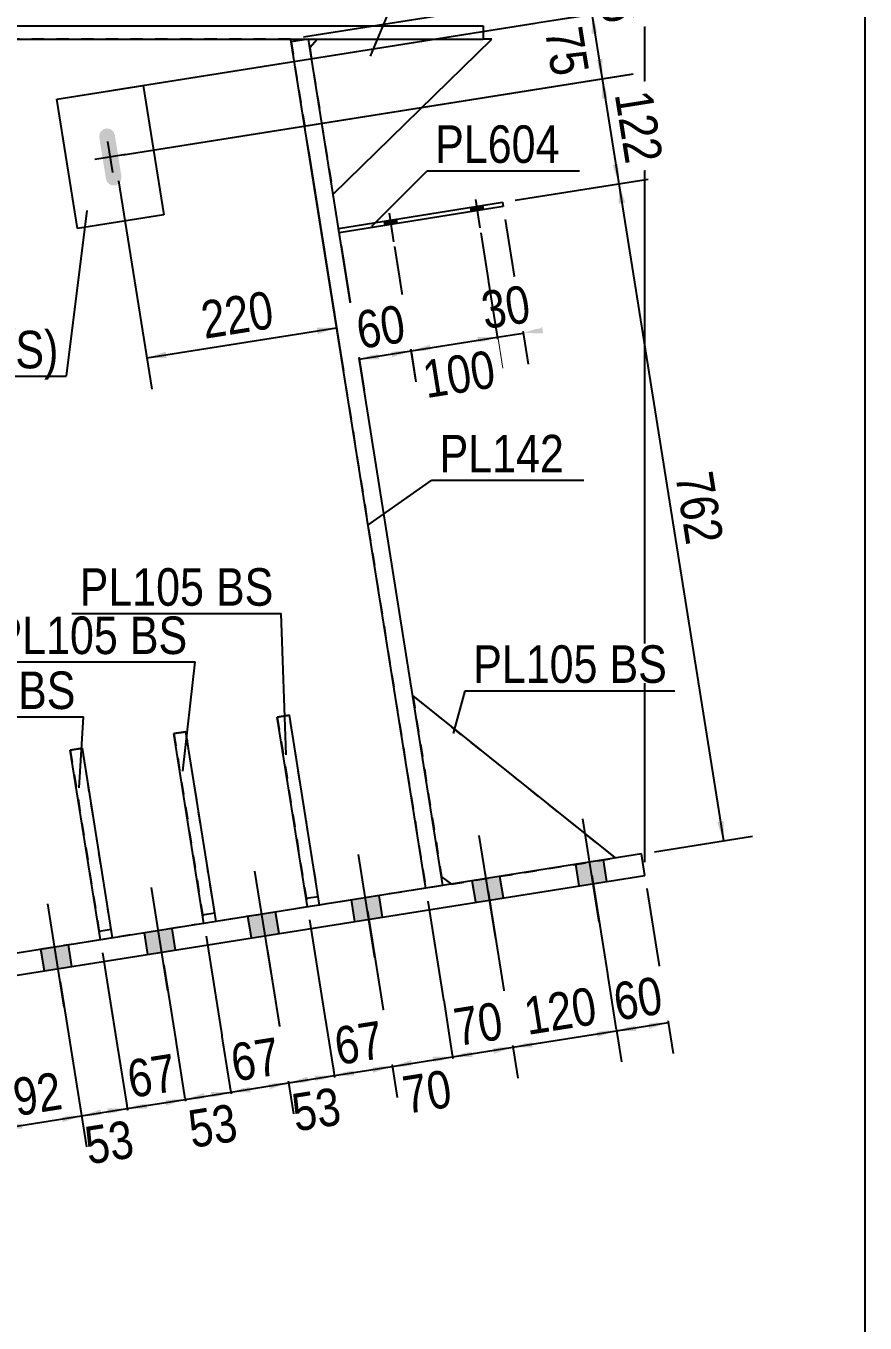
# Model space of a CAD drawing. Header units: millimetres. Extents: x -350 to 53, y -180 to 97.
# Drawn here: x -11.2 to 52.8, y -58 to 41 of the extents above; entities that cross this region are included whole.
import ezdxf

# ---------------------------------------------------------------- set-up
doc = ezdxf.new("R2010")
doc.units = ezdxf.units.MM
doc.linetypes.add('DXK_LINE_DOT1', pattern=[1.8814, 0.9407, -0.9407])
doc.styles.add('Arial Narrow', font='ARIALN.TTF', dxfattribs={"height": 0.2})

# ---------------------------------------------------------------- blocks, each defined once
blk = doc.blocks.new('Unknown-623466404-1210')
at = {"color": 5, "linetype": 'Continuous'}
blk.add_line((52.838, -180.453), (52.838, 96.547), dxfattribs=at)
blk = doc.blocks.new('Part-623466404-1869 - 1826')
at = {"color": 2, "linetype": 'Continuous'}
for p, q in [((-190.997, 41), (23.695, 41)), ((23.695, 41), (23.695, 40)), ((-190.997, 40), (23.695, 40))]:
    blk.add_line(p, q, dxfattribs=at)
blk = doc.blocks.new('Part-623466404-2410 - 1826')
at = {"color": 2, "linetype": 'Continuous'}
for p, q in [((33.795, -22.516), (18.324, -10.125)), ((20.522, -23.952), (21.285, -24.505))]:
    blk.add_line(p, q, dxfattribs=at)
blk = doc.blocks.new('Part-623466404-2025 - 1826')
at = {"color": 2, "linetype": 'Continuous'}
for p, q in [((10.458, 39.342), (11.02, 40)), ((12.238, 28.149), (24.353, 40)), ((24.353, 40), (23.695, 40))]:
    blk.add_line(p, q, dxfattribs=at)
at = {"color": 7, "linetype": 'DXK_LINE_DOT1'}
for p, q in [((11.02, 40), (23.695, 40)), ((10.458, 39.342), (12.238, 28.149))]:
    blk.add_line(p, q, dxfattribs=at)
blk = doc.blocks.new('Part-623466404-2464 - 1826')
at = {"color": 2, "linetype": 'Continuous'}
for p, q in [((-76.157, -40), (-76.157, 40)), ((9.039, 39.776), (9.003, 40))]:
    blk.add_line(p, q, dxfattribs=at)
at = {"color": 7, "linetype": 'DXK_LINE_DOT1'}
for p, q in [((9.003, 40), (-76.157, 40)), ((9.039, 39.776), (19.31, -24.82)), ((19.31, -24.82), (11.212, -26.107)), ((10.29, -26.254), (3.311, -27.364)), ((2.389, -27.51), (-4.59, -28.62)), ((-5.511, -28.766), (-14.136, -30.138)), ((-15.058, -30.284), (-25.329, -31.918)), ((-26.251, -32.064), (-34.876, -33.436)), ((-35.797, -33.582), (-42.776, -34.692)), ((-43.698, -34.839), (-50.677, -35.948)), ((-51.599, -36.095), (-59.697, -37.383)), ((-60.487, -37.508), (-76.157, -40))]:
    blk.add_line(p, q, dxfattribs=at)
blk = doc.blocks.new('Part-623466404-1972 - 1826')
at = {"color": 2, "linetype": 'Continuous'}
for p, q in [((10.355, 39.986), (9.039, 39.776)), ((19.31, -24.82), (9.039, 39.776)), ((20.627, -24.61), (10.355, 39.986))]:
    blk.add_line(p, q, dxfattribs=at)
at = {"color": 7, "linetype": 'DXK_LINE_DOT1'}
blk.add_line((20.627, -24.61), (19.31, -24.82), dxfattribs=at)
blk = doc.blocks.new('Part-623466404-2054 - 1826')
at = {"color": 2, "linetype": 'Continuous'}
for p, q in [((35.77, -22.202), (-76.157, -40)), ((36.032, -23.848), (35.77, -22.202)), ((-75.895, -41.646), (36.032, -23.848)), ((-76.157, -40), (-75.895, -41.646))]:
    blk.add_line(p, q, dxfattribs=at)
blk = doc.blocks.new('Part-623466404-2076 - 1826')
at = {"color": 7, "linetype": 'DXK_LINE_DOT1'}
for p, q in [((33.795, -22.516), (18.324, -10.125)), ((18.324, -10.125), (20.522, -23.952)), ((21.285, -24.505), (33.795, -22.516)), ((20.522, -23.952), (21.285, -24.505))]:
    blk.add_line(p, q, dxfattribs=at)
blk = doc.blocks.new('Part-623466404-2333 - 1826')
at = {"color": 2, "linetype": 'Continuous'}
for p, q in [((-7.815, -14.282), (-6.893, -14.135)), ((-5.511, -28.766), (-7.815, -14.282)), ((-4.59, -28.62), (-6.893, -14.135))]:
    blk.add_line(p, q, dxfattribs=at)
at = {"color": 7, "linetype": 'DXK_LINE_DOT1'}
for p, q in [((-5.616, -28.108), (-4.694, -27.961)), ((-4.59, -28.62), (-5.511, -28.766))]:
    blk.add_line(p, q, dxfattribs=at)
blk = doc.blocks.new('Part-623466404-2296 - 1826')
at = {"color": 2, "linetype": 'Continuous'}
for p, q in [((7.987, -11.769), (8.909, -11.623)), ((10.29, -26.254), (7.987, -11.769)), ((11.212, -26.107), (8.909, -11.623))]:
    blk.add_line(p, q, dxfattribs=at)
at = {"color": 7, "linetype": 'DXK_LINE_DOT1'}
for p, q in [((10.185, -25.595), (11.107, -25.449)), ((11.212, -26.107), (10.29, -26.254))]:
    blk.add_line(p, q, dxfattribs=at)
blk = doc.blocks.new('Part-623466404-2318 - 1826')
at = {"color": 7, "linetype": 'DXK_LINE_DOT1'}
for p, q in [((8.909, -11.623), (7.987, -11.769)), ((7.987, -11.769), (10.29, -26.254)), ((11.212, -26.107), (8.909, -11.623))]:
    blk.add_line(p, q, dxfattribs=at)
blk = doc.blocks.new('Part-623466404-2323 - 1826')
at = {"color": 2, "linetype": 'Continuous'}
for p, q in [((0.086, -13.025), (1.008, -12.879)), ((2.389, -27.51), (0.086, -13.025)), ((3.311, -27.364), (1.008, -12.879))]:
    blk.add_line(p, q, dxfattribs=at)
at = {"color": 7, "linetype": 'DXK_LINE_DOT1'}
for p, q in [((2.285, -26.852), (3.206, -26.705)), ((3.311, -27.364), (2.389, -27.51))]:
    blk.add_line(p, q, dxfattribs=at)
blk = doc.blocks.new('Part-623466404-2328 - 1826')
at = {"color": 7, "linetype": 'DXK_LINE_DOT1'}
for p, q in [((1.008, -12.879), (0.086, -13.025)), ((0.086, -13.025), (2.389, -27.51)), ((3.311, -27.364), (1.008, -12.879))]:
    blk.add_line(p, q, dxfattribs=at)
blk = doc.blocks.new('Part-623466404-2338 - 1826')
at = {"color": 7, "linetype": 'DXK_LINE_DOT1'}
for p, q in [((-6.893, -14.135), (-7.815, -14.282)), ((-7.815, -14.282), (-5.511, -28.766)), ((-4.59, -28.62), (-6.893, -14.135))]:
    blk.add_line(p, q, dxfattribs=at)
blk = doc.blocks.new('Bolt-623466404-11852 - 1826')
at = {"linetype": 'Continuous'}
for points in [[(22.777, 26.82), (23.699, 26.967), (23.646, 27.296), (22.725, 27.149)], [(22.777, 26.82), (23.699, 26.967), (23.646, 27.296), (22.725, 27.149)], [(16.193, 25.773), (17.115, 25.92), (17.063, 26.249), (16.141, 26.102)], [(16.193, 25.773), (17.115, 25.92), (17.063, 26.249), (16.141, 26.102)]]:
    blk.add_hatch(color=3, dxfattribs=at).paths.add_polyline_path(points)
at = {"color": 3, "linetype": 'Continuous'}
for p, q in [((23.102, 27.749), (23.447, 25.576)), ((23.102, 27.749), (23.447, 25.576)), ((22.725, 27.149), (22.777, 26.82)), ((22.725, 27.149), (22.777, 26.82)), ((23.646, 27.296), (23.699, 26.967)), ((23.646, 27.296), (23.699, 26.967)), ((16.141, 26.102), (16.193, 25.773)), ((16.141, 26.102), (16.193, 25.773)), ((16.518, 26.702), (16.863, 24.53)), ((16.518, 26.702), (16.863, 24.53)), ((17.063, 26.249), (17.115, 25.92)), ((17.063, 26.249), (17.115, 25.92))]:
    blk.add_line(p, q, dxfattribs=at)
blk = doc.blocks.new('Bolt-623466404-2466 - 1826')
at = {"linetype": 'Continuous'}
for points in [[(32.873, -22.663), (30.766, -22.998), (31.028, -24.644), (33.135, -24.309)], [(32.873, -22.663), (30.766, -22.998), (31.028, -24.644), (33.135, -24.309)], [(32.873, -22.663), (30.766, -22.998), (31.028, -24.644), (33.135, -24.309)], [(32.873, -22.663), (30.766, -22.998), (31.028, -24.644), (33.135, -24.309)], [(24.972, -23.919), (22.866, -24.254), (23.127, -25.9), (25.234, -25.565)], [(24.972, -23.919), (22.866, -24.254), (23.127, -25.9), (25.234, -25.565)], [(24.972, -23.919), (22.866, -24.254), (23.127, -25.9), (25.234, -25.565)], [(24.972, -23.919), (22.866, -24.254), (23.127, -25.9), (25.234, -25.565)], [(15.755, -25.385), (13.648, -25.72), (13.91, -27.366), (16.017, -27.031)], [(15.755, -25.385), (13.648, -25.72), (13.91, -27.366), (16.017, -27.031)], [(15.755, -25.385), (13.648, -25.72), (13.91, -27.366), (16.017, -27.031)], [(15.755, -25.385), (13.648, -25.72), (13.91, -27.366), (16.017, -27.031)], [(7.854, -26.641), (5.747, -26.976), (6.009, -28.622), (8.116, -28.287)], [(7.854, -26.641), (5.747, -26.976), (6.009, -28.622), (8.116, -28.287)], [(7.854, -26.641), (5.747, -26.976), (6.009, -28.622), (8.116, -28.287)], [(7.854, -26.641), (5.747, -26.976), (6.009, -28.622), (8.116, -28.287)], [(-0.047, -27.897), (-2.154, -28.233), (-1.892, -29.878), (0.215, -29.543)], [(-0.047, -27.897), (-2.154, -28.233), (-1.892, -29.878), (0.215, -29.543)], [(-0.047, -27.897), (-2.154, -28.233), (-1.892, -29.878), (0.215, -29.543)], [(-0.047, -27.897), (-2.154, -28.233), (-1.892, -29.878), (0.215, -29.543)], [(-7.947, -29.154), (-10.054, -29.489), (-9.793, -31.135), (-7.686, -30.8)], [(-7.947, -29.154), (-10.054, -29.489), (-9.793, -31.135), (-7.686, -30.8)], [(-7.947, -29.154), (-10.054, -29.489), (-9.793, -31.135), (-7.686, -30.8)], [(-7.947, -29.154), (-10.054, -29.489), (-9.793, -31.135), (-7.686, -30.8)], [(-19.14, -30.934), (-21.247, -31.269), (-20.985, -32.915), (-18.878, -32.58)], [(-19.14, -30.934), (-21.247, -31.269), (-20.985, -32.915), (-18.878, -32.58)], [(-19.14, -30.934), (-21.247, -31.269), (-20.985, -32.915), (-18.878, -32.58)], [(-19.14, -30.934), (-21.247, -31.269), (-20.985, -32.915), (-18.878, -32.58)], [(-30.333, -32.713), (-32.44, -33.048), (-32.178, -34.694), (-30.071, -34.359)], [(-30.333, -32.713), (-32.44, -33.048), (-32.178, -34.694), (-30.071, -34.359)], [(-30.333, -32.713), (-32.44, -33.048), (-32.178, -34.694), (-30.071, -34.359)], [(-30.333, -32.713), (-32.44, -33.048), (-32.178, -34.694), (-30.071, -34.359)], [(-38.234, -33.97), (-40.34, -34.305), (-40.079, -35.951), (-37.972, -35.616)], [(-38.234, -33.97), (-40.34, -34.305), (-40.079, -35.951), (-37.972, -35.616)], [(-38.234, -33.97), (-40.34, -34.305), (-40.079, -35.951), (-37.972, -35.616)], [(-38.234, -33.97), (-40.34, -34.305), (-40.079, -35.951), (-37.972, -35.616)], [(-46.134, -35.226), (-48.241, -35.561), (-47.979, -37.207), (-45.873, -36.872)], [(-46.134, -35.226), (-48.241, -35.561), (-47.979, -37.207), (-45.873, -36.872)], [(-46.134, -35.226), (-48.241, -35.561), (-47.979, -37.207), (-45.873, -36.872)], [(-46.134, -35.226), (-48.241, -35.561), (-47.979, -37.207), (-45.873, -36.872)], [(-54.035, -36.482), (-56.142, -36.817), (-55.88, -38.463), (-53.773, -38.128)], [(-54.035, -36.482), (-56.142, -36.817), (-55.88, -38.463), (-53.773, -38.128)], [(-54.035, -36.482), (-56.142, -36.817), (-55.88, -38.463), (-53.773, -38.128)], [(-54.035, -36.482), (-56.142, -36.817), (-55.88, -38.463), (-53.773, -38.128)], [(-63.253, -37.948), (-65.359, -38.283), (-65.098, -39.929), (-62.991, -39.594)], [(-63.253, -37.948), (-65.359, -38.283), (-65.098, -39.929), (-62.991, -39.594)], [(-63.253, -37.948), (-65.359, -38.283), (-65.098, -39.929), (-62.991, -39.594)], [(-63.253, -37.948), (-65.359, -38.283), (-65.098, -39.929), (-62.991, -39.594)], [(-71.153, -39.204), (-73.26, -39.539), (-72.998, -41.185), (-70.892, -40.85)], [(-71.153, -39.204), (-73.26, -39.539), (-72.998, -41.185), (-70.892, -40.85)], [(-71.153, -39.204), (-73.26, -39.539), (-72.998, -41.185), (-70.892, -40.85)], [(-71.153, -39.204), (-73.26, -39.539), (-72.998, -41.185), (-70.892, -40.85)]]:
    blk.add_hatch(color=3, dxfattribs=at).paths.add_polyline_path(points)
at = {"color": 3, "linetype": 'Continuous'}
for p, q in [((32.55, -27.423), (31.296, -19.538)), ((32.55, -27.423), (31.296, -19.538)), ((32.55, -27.423), (31.296, -19.538)), ((32.55, -27.423), (31.296, -19.538)), ((24.649, -28.679), (23.395, -20.795)), ((24.649, -28.679), (23.395, -20.795)), ((24.649, -28.679), (23.395, -20.795)), ((24.649, -28.679), (23.395, -20.795)), ((15.432, -30.145), (14.178, -22.26)), ((15.432, -30.145), (14.178, -22.26)), ((15.432, -30.145), (14.178, -22.26)), ((15.432, -30.145), (14.178, -22.26)), ((33.135, -24.309), (32.873, -22.663)), ((33.135, -24.309), (32.873, -22.663)), ((33.135, -24.309), (32.873, -22.663)), ((33.135, -24.309), (32.873, -22.663)), ((7.531, -31.401), (6.277, -23.517)), ((7.531, -31.401), (6.277, -23.517)), ((7.531, -31.401), (6.277, -23.517)), ((7.531, -31.401), (6.277, -23.517)), ((31.028, -24.644), (30.766, -22.998)), ((31.028, -24.644), (30.766, -22.998)), ((31.028, -24.644), (30.766, -22.998)), ((31.028, -24.644), (30.766, -22.998)), ((23.127, -25.9), (22.866, -24.254)), ((23.127, -25.9), (22.866, -24.254)), ((23.127, -25.9), (22.866, -24.254)), ((23.127, -25.9), (22.866, -24.254)), ((25.234, -25.565), (24.972, -23.919)), ((25.234, -25.565), (24.972, -23.919)), ((25.234, -25.565), (24.972, -23.919)), ((25.234, -25.565), (24.972, -23.919)), ((-0.37, -32.657), (-1.624, -24.773)), ((-0.37, -32.657), (-1.624, -24.773)), ((-0.37, -32.657), (-1.624, -24.773)), ((-0.37, -32.657), (-1.624, -24.773)), ((13.91, -27.366), (13.648, -25.72)), ((13.91, -27.366), (13.648, -25.72)), ((13.91, -27.366), (13.648, -25.72)), ((13.91, -27.366), (13.648, -25.72)), ((16.017, -27.031), (15.755, -25.385)), ((16.017, -27.031), (15.755, -25.385)), ((16.017, -27.031), (15.755, -25.385)), ((16.017, -27.031), (15.755, -25.385)), ((-8.271, -33.914), (-9.524, -26.029)), ((-8.271, -33.914), (-9.524, -26.029)), ((-8.271, -33.914), (-9.524, -26.029)), ((-8.271, -33.914), (-9.524, -26.029)), ((8.116, -28.287), (7.854, -26.641)), ((8.116, -28.287), (7.854, -26.641)), ((8.116, -28.287), (7.854, -26.641)), ((8.116, -28.287), (7.854, -26.641)), ((6.009, -28.622), (5.747, -26.976)), ((6.009, -28.622), (5.747, -26.976)), ((6.009, -28.622), (5.747, -26.976)), ((6.009, -28.622), (5.747, -26.976)), ((-19.463, -35.693), (-20.717, -27.809)), ((-19.463, -35.693), (-20.717, -27.809)), ((-19.463, -35.693), (-20.717, -27.809)), ((-19.463, -35.693), (-20.717, -27.809)), ((-1.892, -29.878), (-2.154, -28.233)), ((-1.892, -29.878), (-2.154, -28.233)), ((-1.892, -29.878), (-2.154, -28.233)), ((-1.892, -29.878), (-2.154, -28.233)), ((0.215, -29.543), (-0.047, -27.897)), ((0.215, -29.543), (-0.047, -27.897)), ((0.215, -29.543), (-0.047, -27.897)), ((0.215, -29.543), (-0.047, -27.897)), ((-30.656, -37.473), (-31.91, -29.589)), ((-30.656, -37.473), (-31.91, -29.589)), ((-30.656, -37.473), (-31.91, -29.589)), ((-30.656, -37.473), (-31.91, -29.589)), ((-9.793, -31.135), (-10.054, -29.489)), ((-9.793, -31.135), (-10.054, -29.489)), ((-9.793, -31.135), (-10.054, -29.489)), ((-9.793, -31.135), (-10.054, -29.489)), ((-7.686, -30.8), (-7.947, -29.154)), ((-7.686, -30.8), (-7.947, -29.154)), ((-7.686, -30.8), (-7.947, -29.154)), ((-7.686, -30.8), (-7.947, -29.154)), ((-38.557, -38.729), (-39.81, -30.845)), ((-38.557, -38.729), (-39.81, -30.845)), ((-38.557, -38.729), (-39.81, -30.845)), ((-38.557, -38.729), (-39.81, -30.845)), ((-20.985, -32.915), (-21.247, -31.269)), ((-20.985, -32.915), (-21.247, -31.269)), ((-20.985, -32.915), (-21.247, -31.269)), ((-20.985, -32.915), (-21.247, -31.269)), ((-18.878, -32.58), (-19.14, -30.934)), ((-18.878, -32.58), (-19.14, -30.934)), ((-18.878, -32.58), (-19.14, -30.934)), ((-18.878, -32.58), (-19.14, -30.934)), ((-46.457, -39.986), (-47.711, -32.102)), ((-46.457, -39.986), (-47.711, -32.102)), ((-46.457, -39.986), (-47.711, -32.102)), ((-46.457, -39.986), (-47.711, -32.102)), ((-54.358, -41.242), (-55.612, -33.358)), ((-54.358, -41.242), (-55.612, -33.358)), ((-54.358, -41.242), (-55.612, -33.358)), ((-54.358, -41.242), (-55.612, -33.358)), ((-32.178, -34.694), (-32.44, -33.048)), ((-32.178, -34.694), (-32.44, -33.048)), ((-32.178, -34.694), (-32.44, -33.048)), ((-32.178, -34.694), (-32.44, -33.048)), ((-30.071, -34.359), (-30.333, -32.713)), ((-30.071, -34.359), (-30.333, -32.713)), ((-30.071, -34.359), (-30.333, -32.713)), ((-30.071, -34.359), (-30.333, -32.713)), ((-40.079, -35.951), (-40.34, -34.305)), ((-40.079, -35.951), (-40.34, -34.305)), ((-40.079, -35.951), (-40.34, -34.305)), ((-40.079, -35.951), (-40.34, -34.305)), ((-37.972, -35.616), (-38.234, -33.97)), ((-37.972, -35.616), (-38.234, -33.97)), ((-37.972, -35.616), (-38.234, -33.97)), ((-37.972, -35.616), (-38.234, -33.97)), ((-63.576, -42.708), (-64.829, -34.824)), ((-63.576, -42.708), (-64.829, -34.824)), ((-63.576, -42.708), (-64.829, -34.824)), ((-63.576, -42.708), (-64.829, -34.824)), ((-47.979, -37.207), (-48.241, -35.561)), ((-47.979, -37.207), (-48.241, -35.561)), ((-47.979, -37.207), (-48.241, -35.561)), ((-47.979, -37.207), (-48.241, -35.561)), ((-45.873, -36.872), (-46.134, -35.226)), ((-45.873, -36.872), (-46.134, -35.226)), ((-45.873, -36.872), (-46.134, -35.226)), ((-45.873, -36.872), (-46.134, -35.226)), ((-71.476, -43.964), (-72.73, -36.08)), ((-71.476, -43.964), (-72.73, -36.08)), ((-71.476, -43.964), (-72.73, -36.08)), ((-71.476, -43.964), (-72.73, -36.08)), ((-53.773, -38.128), (-54.035, -36.482)), ((-53.773, -38.128), (-54.035, -36.482)), ((-53.773, -38.128), (-54.035, -36.482)), ((-53.773, -38.128), (-54.035, -36.482)), ((-55.88, -38.463), (-56.142, -36.817)), ((-55.88, -38.463), (-56.142, -36.817)), ((-55.88, -38.463), (-56.142, -36.817)), ((-55.88, -38.463), (-56.142, -36.817)), ((-65.098, -39.929), (-65.359, -38.283)), ((-65.098, -39.929), (-65.359, -38.283)), ((-65.098, -39.929), (-65.359, -38.283)), ((-65.098, -39.929), (-65.359, -38.283)), ((-62.991, -39.594), (-63.253, -37.948)), ((-62.991, -39.594), (-63.253, -37.948)), ((-62.991, -39.594), (-63.253, -37.948)), ((-62.991, -39.594), (-63.253, -37.948)), ((-72.998, -41.185), (-73.26, -39.539)), ((-72.998, -41.185), (-73.26, -39.539)), ((-72.998, -41.185), (-73.26, -39.539)), ((-72.998, -41.185), (-73.26, -39.539)), ((-70.892, -40.85), (-71.153, -39.204)), ((-70.892, -40.85), (-71.153, -39.204)), ((-70.892, -40.85), (-71.153, -39.204)), ((-70.892, -40.85), (-71.153, -39.204))]:
    blk.add_line(p, q, dxfattribs=at)
blk = doc.blocks.new('Bolt-623466404-2477 - 1826')
at = {"linetype": 'Continuous'}
blk.add_hatch(color=3, dxfattribs=at).paths.add_polyline_path([(-4.653, 33.065), (-4.866, 33.162), (-5.099, 33.172), (-5.319, 33.09), (-5.491, 32.931), (-5.589, 32.719), (-5.598, 32.485), (-5.095, 29.324), (-5.014, 29.105), (-4.855, 28.933), (-4.642, 28.835), (-4.409, 28.826), (-4.189, 28.907), (-4.017, 29.066), (-3.919, 29.279), (-3.91, 29.513), (-4.413, 32.673), (-4.494, 32.893)])
at = {"color": 3, "linetype": 'Continuous'}
for p, q in [((-4.566, 29.814), (-4.942, 32.184)), ((-3.569, 31.187), (-5.939, 30.81))]:
    blk.add_line(p, q, dxfattribs=at)
blk = doc.blocks.new('Part-623466404-2518 - 1826')
at = {"color": 2, "linetype": 'Continuous'}
for p, q in [((-8.831, 35.413), (-2.247, 36.46)), ((-2.247, 36.46), (-0.677, 26.584)), ((-7.261, 25.537), (-8.831, 35.413)), ((-0.677, 26.584), (-7.261, 25.537))]:
    blk.add_line(p, q, dxfattribs=at)
blk = doc.blocks.new('Part-623466404-11851 - 1826')
at = {"color": 2, "linetype": 'Continuous'}
for p, q in [((12.651, 25.547), (25.161, 27.537)), ((25.213, 27.207), (12.704, 25.218)), ((25.161, 27.537), (25.213, 27.207))]:
    blk.add_line(p, q, dxfattribs=at)
at = {"color": 7, "linetype": 'DXK_LINE_DOT1'}
blk.add_line((12.704, 25.218), (12.651, 25.547), dxfattribs=at)
blk = doc.blocks.new('StraightDimension-623466404-10580 - 1826')
at = {"linetype": 'Continuous'}
for points in [[(-1.942, -41.659), (-3.463, -41.647), (-2.021, -41.165)], [(-0.573, -40.934), (0.948, -40.946), (-0.494, -41.428)]]:
    blk.add_hatch(color=7, dxfattribs=at).paths.add_polyline_path(points)
at = {"color": 7, "linetype": 'Continuous'}
for p, q in [((-5.354, -29.754), (-3.086, -44.017)), ((-0.681, -30.699), (1.325, -43.316)), ((-3.463, -41.647), (0.948, -40.946))]:
    blk.add_line(p, q, dxfattribs=at)
at = {"color": 0}
blk.add_wipeout([(1.117, -40.767), (0.457, -36.619), (-4.339, -37.382), (-3.679, -41.53)], dxfattribs=at)
at = {"color": 3, "style": 'Arial Narrow'}
blk.add_text('67', height=2.8633, rotation=9.03554, dxfattribs=at).set_placement((-3.181, -40.843))
blk = doc.blocks.new('StraightDimension-623466404-13231 - 1826')
at = {"linetype": 'Continuous'}
for points in [[(31.985, 40.385), (31.996, 41.905), (32.479, 40.463)], [(32.793, 38.488), (32.781, 36.967), (32.299, 38.409)]]:
    blk.add_hatch(color=7, dxfattribs=at).paths.add_polyline_path(points)
at = {"color": 7, "linetype": 'Continuous'}
for p, q in [((-4.552, 36.094), (34.367, 42.282)), ((31.996, 41.905), (32.781, 36.967)), ((-3.766, 31.156), (35.152, 37.344))]:
    blk.add_line(p, q, dxfattribs=at)
at = {"color": 0}
blk.add_wipeout([(28.474, 36.355), (32.622, 37.015), (31.859, 41.811), (27.712, 41.151)], dxfattribs=at)
at = {"color": 3, "style": 'Arial Narrow'}
blk.add_text('75', height=2.8633, rotation=-80.96467, dxfattribs=at).set_placement((28.398, 40.653))
blk = doc.blocks.new('StraightDimension-623466404-3008 - 1826')
at = {"color": 7, "linetype": 'Continuous'}
blk.add_line((36.032, -22.848), (36.032, 90.79), dxfattribs=at)
blk = doc.blocks.new('StraightDimension-623466404-3027 - 1826')
at = {"linetype": 'Continuous'}
for points in [[(10.988, 17.965), (12.509, 17.954), (11.067, 17.471)], [(-0.455, 15.639), (-1.976, 15.651), (-0.534, 16.133)]]:
    blk.add_hatch(color=7, dxfattribs=at).paths.add_polyline_path(points)
at = {"color": 7, "linetype": 'Continuous'}
for p, q in [((10.36, 31.469), (12.886, 15.584)), ((-4.125, 29.166), (-1.599, 13.28)), ((-1.976, 15.651), (12.509, 17.954))]:
    blk.add_line(p, q, dxfattribs=at)
at = {"color": 0}
blk.add_wipeout([(8.544, 17.475), (7.884, 21.623), (1.283, 20.573), (1.942, 16.425)], dxfattribs=at)
at = {"color": 3, "style": 'Arial Narrow'}
blk.add_text('220', height=2.8633, rotation=9.03554, dxfattribs=at).set_placement((2.441, 17.112))
blk = doc.blocks.new('StraightDimension-623466404-10572 - 1826')
at = {"linetype": 'Continuous'}
for points in [[(35.389, -35.723), (33.868, -35.711), (35.31, -35.229)], [(36.298, -35.072), (37.818, -35.083), (36.376, -35.565)]]:
    blk.add_hatch(color=7, dxfattribs=at).paths.add_polyline_path(points)
at = {"color": 7, "linetype": 'Continuous'}
for p, q in [((31.977, -23.818), (34.245, -38.081)), ((36.189, -24.836), (38.195, -37.453)), ((33.868, -35.711), (37.818, -35.083))]:
    blk.add_line(p, q, dxfattribs=at)
at = {"color": 0}
blk.add_wipeout([(38.218, -34.868), (37.558, -30.72), (32.762, -31.482), (33.422, -35.63)], dxfattribs=at)
at = {"color": 3, "style": 'Arial Narrow'}
blk.add_text('60', height=2.8633, rotation=9.03554, dxfattribs=at).set_placement((33.92, -34.943))
blk = doc.blocks.new('StraightDimension-623466404-10573 - 1826')
at = {"linetype": 'Continuous'}
for points in [[(27.488, -36.979), (25.967, -36.967), (27.409, -36.485)], [(32.347, -35.7), (33.868, -35.711), (32.426, -36.194)]]:
    blk.add_hatch(color=7, dxfattribs=at).paths.add_polyline_path(points)
at = {"color": 7, "linetype": 'Continuous'}
for p, q in [((31.977, -23.818), (34.245, -38.081)), ((24.076, -25.074), (26.344, -39.338)), ((25.967, -36.967), (33.868, -35.711))]:
    blk.add_line(p, q, dxfattribs=at)
at = {"color": 0}
blk.add_wipeout([(33.195, -35.666), (32.535, -31.518), (25.934, -32.568), (26.593, -36.716)], dxfattribs=at)
at = {"color": 3, "style": 'Arial Narrow'}
blk.add_text('120', height=2.8633, rotation=9.03554, dxfattribs=at).set_placement((27.092, -36.029))
blk = doc.blocks.new('StraightDimension-623466404-10574 - 1826')
at = {"linetype": 'Continuous'}
for points in [[(22.879, -37.712), (21.358, -37.7), (22.801, -37.218)], [(24.446, -36.956), (25.967, -36.967), (24.525, -37.45)]]:
    blk.add_hatch(color=7, dxfattribs=at).paths.add_polyline_path(points)
at = {"color": 7, "linetype": 'Continuous'}
for p, q in [((24.076, -25.074), (26.344, -39.338)), ((19.467, -25.807), (21.735, -40.071)), ((21.358, -37.7), (25.967, -36.967))]:
    blk.add_line(p, q, dxfattribs=at)
at = {"color": 0}
blk.add_wipeout([(26.037, -36.804), (25.378, -32.657), (20.582, -33.419), (21.241, -37.567)], dxfattribs=at)
at = {"color": 3, "style": 'Arial Narrow'}
blk.add_text('70', height=2.8633, rotation=9.03554, dxfattribs=at).set_placement((21.74, -36.88))
blk = doc.blocks.new('StraightDimension-623466404-10575 - 1826')
at = {"linetype": 'Continuous'}
for points in [[(18.27, -38.445), (16.75, -38.433), (18.192, -37.951)], [(19.838, -37.689), (21.358, -37.7), (19.916, -38.183)]]:
    blk.add_hatch(color=7, dxfattribs=at).paths.add_polyline_path(points)
at = {"color": 7, "linetype": 'Continuous'}
for p, q in [((14.858, -26.54), (17.103, -40.655)), ((19.467, -25.807), (21.712, -39.922)), ((16.75, -38.433), (21.358, -37.7))]:
    blk.add_line(p, q, dxfattribs=at)
at = {"color": 0}
blk.add_wipeout([(22.135, -41.981), (21.476, -37.834), (16.68, -38.596), (17.339, -42.744)], dxfattribs=at)
at = {"color": 3, "style": 'Arial Narrow'}
blk.add_text('70', height=2.8633, rotation=9.03554, dxfattribs=at).set_placement((17.837, -42.057))
blk = doc.blocks.new('StraightDimension-623466404-10576 - 1826')
at = {"linetype": 'Continuous'}
for points in [[(15.229, -38.422), (16.75, -38.433), (15.307, -38.916)], [(13.859, -39.146), (12.338, -39.135), (13.781, -38.652)]]:
    blk.add_hatch(color=7, dxfattribs=at).paths.add_polyline_path(points)
at = {"color": 7, "linetype": 'Continuous'}
for p, q in [((14.858, -26.54), (17.127, -40.803)), ((10.447, -27.241), (12.715, -41.505)), ((12.338, -39.135), (16.75, -38.433))]:
    blk.add_line(p, q, dxfattribs=at)
at = {"color": 0}
blk.add_wipeout([(16.918, -38.254), (16.259, -34.107), (11.463, -34.869), (12.122, -39.017)], dxfattribs=at)
at = {"color": 3, "style": 'Arial Narrow'}
blk.add_text('67', height=2.8633, rotation=9.03554, dxfattribs=at).set_placement((12.621, -38.33))
blk = doc.blocks.new('StraightDimension-623466404-10577 - 1826')
at = {"linetype": 'Continuous'}
for points in [[(10.37, -39.701), (8.849, -39.69), (10.291, -39.207)], [(10.818, -39.123), (12.338, -39.135), (10.896, -39.617)]]:
    blk.add_hatch(color=7, dxfattribs=at).paths.add_polyline_path(points)
at = {"color": 7, "linetype": 'Continuous'}
for p, q in [((10.447, -27.241), (12.692, -41.357)), ((7.219, -29.442), (9.202, -41.912)), ((8.849, -39.69), (12.338, -39.135))]:
    blk.add_line(p, q, dxfattribs=at)
at = {"color": 0}
blk.add_wipeout([(13.675, -43.327), (13.015, -39.179), (8.219, -39.942), (8.879, -44.089)], dxfattribs=at)
at = {"color": 3, "style": 'Arial Narrow'}
blk.add_text('53', height=2.8633, rotation=9.03554, dxfattribs=at).set_placement((9.377, -43.403))
blk = doc.blocks.new('StraightDimension-623466404-10578 - 1826')
at = {"linetype": 'Continuous'}
for points in [[(5.958, -40.402), (4.438, -40.391), (5.88, -39.908)], [(7.328, -39.678), (8.849, -39.69), (7.407, -40.172)]]:
    blk.add_hatch(color=7, dxfattribs=at).paths.add_polyline_path(points)
at = {"color": 7, "linetype": 'Continuous'}
for p, q in [((2.546, -28.498), (4.815, -42.761)), ((7.219, -29.442), (9.226, -42.06)), ((4.438, -40.391), (8.849, -39.69))]:
    blk.add_line(p, q, dxfattribs=at)
at = {"color": 0}
blk.add_wipeout([(9.018, -39.511), (8.358, -35.363), (3.562, -36.126), (4.222, -40.273)], dxfattribs=at)
at = {"color": 3, "style": 'Arial Narrow'}
blk.add_text('67', height=2.8633, rotation=9.03554, dxfattribs=at).set_placement((4.72, -39.587))
blk = doc.blocks.new('StraightDimension-623466404-10579 - 1826')
at = {"linetype": 'Continuous'}
for points in [[(2.469, -40.957), (0.948, -40.946), (2.39, -40.463)], [(2.917, -40.38), (4.438, -40.391), (2.996, -40.873)]]:
    blk.add_hatch(color=7, dxfattribs=at).paths.add_polyline_path(points)
at = {"color": 7, "linetype": 'Continuous'}
for p, q in [((2.546, -28.498), (4.791, -42.613)), ((-0.681, -30.699), (1.301, -43.168)), ((0.948, -40.946), (4.438, -40.391))]:
    blk.add_line(p, q, dxfattribs=at)
at = {"color": 0}
blk.add_wipeout([(5.774, -44.583), (5.114, -40.435), (0.318, -41.198), (0.978, -45.346)], dxfattribs=at)
at = {"color": 3, "style": 'Arial Narrow'}
blk.add_text('53', height=2.8633, rotation=9.03554, dxfattribs=at).set_placement((1.476, -44.659))
blk = doc.blocks.new('StraightDimension-623466404-10581 - 1826')
at = {"linetype": 'Continuous'}
for points in [[(-5.432, -42.213), (-6.953, -42.202), (-5.51, -41.72)], [(-4.984, -41.636), (-3.463, -41.647), (-4.905, -42.13)]]:
    blk.add_hatch(color=7, dxfattribs=at).paths.add_polyline_path(points)
at = {"color": 7, "linetype": 'Continuous'}
for p, q in [((-5.354, -29.754), (-3.11, -43.869)), ((-8.582, -31.955), (-6.599, -44.424)), ((-6.953, -42.202), (-3.463, -41.647))]:
    blk.add_line(p, q, dxfattribs=at)
at = {"color": 0}
blk.add_wipeout([(-2.127, -45.839), (-2.786, -41.692), (-7.582, -42.454), (-6.923, -46.602)], dxfattribs=at)
at = {"color": 3, "style": 'Arial Narrow'}
blk.add_text('53', height=2.8633, rotation=9.03554, dxfattribs=at).set_placement((-6.424, -45.915))
blk = doc.blocks.new('StraightDimension-623466404-10582 - 1826')
at = {"linetype": 'Continuous'}
for points in [[(-8.473, -42.191), (-6.953, -42.202), (-8.395, -42.685)], [(-11.489, -43.177), (-13.01, -43.165), (-11.568, -42.683)]]:
    blk.add_hatch(color=7, dxfattribs=at).paths.add_polyline_path(points)
at = {"color": 7, "linetype": 'Continuous'}
for p, q in [((-14.901, -31.272), (-12.633, -45.536)), ((-8.582, -31.955), (-6.576, -44.572)), ((-13.01, -43.165), (-6.953, -42.202))]:
    blk.add_line(p, q, dxfattribs=at)
at = {"color": 0}
blk.add_wipeout([(-7.607, -42.154), (-8.266, -38.006), (-13.062, -38.769), (-12.403, -42.917)], dxfattribs=at)
at = {"color": 3, "style": 'Arial Narrow'}
blk.add_text('92', height=2.8633, rotation=9.03554, dxfattribs=at).set_placement((-11.904, -42.23))
blk = doc.blocks.new('StraightDimension-623466404-13192 - 1826')
at = {"linetype": 'Continuous'}
for points in [[(28.269, 17.541), (26.748, 17.552), (28.191, 18.035)], [(23.253, 17.25), (24.773, 17.238), (23.331, 16.756)]]:
    blk.add_hatch(color=7, dxfattribs=at).paths.add_polyline_path(points)
at = {"color": 7, "linetype": 'Continuous'}
for p, q in [((25.37, 26.22), (27.125, 15.182)), ((23.508, 25.198), (25.15, 14.868)), ((24.773, 17.238), (26.748, 17.552))]:
    blk.add_line(p, q, dxfattribs=at)
at = {"color": 0}
blk.add_wipeout([(28.135, 17.925), (27.476, 22.073), (22.68, 21.31), (23.339, 17.162)], dxfattribs=at)
at = {"color": 3, "style": 'Arial Narrow'}
blk.add_text('30', height=2.8633, rotation=9.03554, dxfattribs=at).set_placement((23.838, 17.849))
blk = doc.blocks.new('StraightDimension-623466404-13193 - 1826')
at = {"linetype": 'Continuous'}
for points in [[(23.253, 17.25), (24.773, 17.238), (23.331, 16.756)], [(19.71, 16.18), (18.189, 16.191), (19.631, 16.674)]]:
    blk.add_hatch(color=7, dxfattribs=at).paths.add_polyline_path(points)
at = {"color": 7, "linetype": 'Continuous'}
for p, q in [((23.508, 25.198), (25.127, 15.016)), ((16.924, 24.151), (18.543, 13.969)), ((18.189, 16.191), (24.773, 17.238))]:
    blk.add_line(p, q, dxfattribs=at)
at = {"color": 0}
blk.add_wipeout([(25.465, 12.944), (24.805, 17.092), (18.204, 16.042), (18.864, 11.894)], dxfattribs=at)
at = {"color": 3, "style": 'Arial Narrow'}
blk.add_text('100', height=2.8633, rotation=9.03554, dxfattribs=at).set_placement((19.362, 12.581))
blk = doc.blocks.new('StraightDimension-623466404-13194 - 1826')
at = {"linetype": 'Continuous'}
for points in [[(15.76, 15.552), (14.239, 15.563), (15.681, 16.046)], [(16.669, 16.203), (18.189, 16.191), (16.747, 15.709)]]:
    blk.add_hatch(color=7, dxfattribs=at).paths.add_polyline_path(points)
at = {"color": 7, "linetype": 'Continuous'}
for p, q in [((12.861, 24.231), (14.616, 13.193)), ((16.924, 24.151), (18.566, 13.821)), ((14.239, 15.563), (18.189, 16.191))]:
    blk.add_line(p, q, dxfattribs=at)
at = {"color": 0}
blk.add_wipeout([(18.589, 16.407), (17.929, 20.555), (13.133, 19.792), (13.793, 15.644)], dxfattribs=at)
at = {"color": 3, "style": 'Arial Narrow'}
blk.add_text('60', height=2.8633, rotation=9.03554, dxfattribs=at).set_placement((14.291, 16.331))
blk = doc.blocks.new('StraightDimension-623466404-13229 - 1826')
at = {"linetype": 'Continuous'}
for points in [[(34.045, 27.43), (34.056, 28.951), (34.539, 27.509)], [(42.043, -19.686), (42.032, -21.207), (41.549, -19.764)]]:
    blk.add_hatch(color=7, dxfattribs=at).paths.add_polyline_path(points)
at = {"color": 7, "linetype": 'Continuous'}
for p, q in [((26.148, 27.694), (36.278, 29.304)), ((34.056, 28.951), (42.032, -21.207)), ((36.758, -22.045), (44.254, -20.853))]:
    blk.add_line(p, q, dxfattribs=at)
at = {"color": 0}
blk.add_wipeout([(38.717, 0.595), (42.865, 1.255), (41.815, 7.856), (37.667, 7.196)], dxfattribs=at)
at = {"color": 3, "style": 'Arial Narrow'}
blk.add_text('762', height=2.8633, rotation=-80.96467, dxfattribs=at).set_placement((38.354, 6.698))
blk = doc.blocks.new('StraightDimension-623466404-13230 - 1826')
at = {"linetype": 'Continuous'}
for points in [[(32.77, 35.447), (32.781, 36.967), (33.264, 35.525)], [(34.067, 30.472), (34.056, 28.951), (33.574, 30.393)]]:
    blk.add_hatch(color=7, dxfattribs=at).paths.add_polyline_path(points)
at = {"color": 7, "linetype": 'Continuous'}
for p, q in [((-3.766, 31.156), (35.004, 37.321)), ((32.781, 36.967), (34.056, 28.951)), ((26.148, 27.694), (36.278, 29.304))]:
    blk.add_line(p, q, dxfattribs=at)
at = {"color": 0}
blk.add_wipeout([(34.092, 29.682), (38.24, 30.342), (37.19, 36.943), (33.042, 36.283)], dxfattribs=at)
at = {"color": 3, "style": 'Arial Narrow'}
blk.add_text('122', height=2.8633, rotation=-80.96467, dxfattribs=at).set_placement((33.729, 35.785))
blk = doc.blocks.new('StraightDimension-623466404-13232 - 1826')
at = {"linetype": 'Continuous'}
for points in [[(31.736, 45.134), (31.725, 43.613), (31.242, 45.055)], [(31.985, 40.385), (31.996, 41.905), (32.479, 40.463)]]:
    blk.add_hatch(color=7, dxfattribs=at).paths.add_polyline_path(points)
at = {"color": 7, "linetype": 'Continuous'}
for p, q in [((9.991, 40.157), (33.947, 43.966)), ((31.725, 43.613), (31.996, 41.905)), ((-4.552, 36.094), (34.218, 42.259))]:
    blk.add_line(p, q, dxfattribs=at)
at = {"color": 0}
blk.add_wipeout([(32.39, 40.385), (36.538, 41.044), (35.775, 45.84), (31.627, 45.181)], dxfattribs=at)
at = {"color": 3, "style": 'Arial Narrow'}
blk.add_text('26', height=2.8633, rotation=-80.96467, dxfattribs=at).set_placement((32.314, 44.682))
blk = doc.blocks.new('Mark-623466404-1968 - 1826')
at = {"color": 7, "linetype": 'Continuous'}
for p, q in [((14.906, 2.877), (19.769, 6.322)), ((19.769, 6.322), (31.373, 6.322))]:
    blk.add_line(p, q, dxfattribs=at)
at = {"color": 0}
blk.add_wipeout([(29.873, 6.922), (29.873, 9.922), (20.369, 9.922), (20.369, 6.922)], dxfattribs=at)
blk.add_wipeout([(29.873, 6.922), (29.873, 9.922), (20.369, 9.922), (20.369, 6.922)], dxfattribs=at)
at = {"color": 3, "style": 'Arial Narrow'}
blk.add_text('PL142', height=2.8633, dxfattribs=at).set_placement((20.369, 6.922))
blk = doc.blocks.new('Mark-623466404-2021 - 1826')
at = {"color": 7, "linetype": 'Continuous'}
for p, q in [((15.101, 38.695), (18.815, 47.64)), ((18.815, 47.64), (30.418, 47.64))]:
    blk.add_line(p, q, dxfattribs=at)
at = {"color": 0}
for points in [[(28.918, 52.14), (28.918, 55.14), (19.415, 55.14), (19.415, 52.14)], [(29.17, 48.24), (29.17, 51.24), (19.415, 51.24), (19.415, 48.24)]]:
    blk.add_wipeout(points, dxfattribs=at)
for points in [[(28.918, 52.14), (28.918, 55.14), (19.415, 55.14), (19.415, 52.14)], [(29.17, 48.24), (29.17, 51.24), (19.415, 51.24), (19.415, 48.24)]]:
    blk.add_wipeout(points, dxfattribs=at)
at = {"color": 3, "style": 'Arial Narrow'}
blk.add_text('PL103', height=2.8633, dxfattribs=at).set_placement((19.415, 52.14))
at = {"color": 1, "style": 'Arial Narrow'}
blk.add_text("CTR'D", height=2.8633, dxfattribs=at).set_placement((19.415, 48.24))
blk = doc.blocks.new('MarkSet-623466404-3310 - 1826')
at = {"color": 7, "linetype": 'Continuous'}
for p in [(-22.801, -11.745), (-7.135, -17.151)]:
    blk.add_line(p, (-6.814, -11.745), dxfattribs=at)
at = {"color": 0}
for points in [[(-12.697, -11.145), (-12.697, -8.145), (-22.201, -8.145), (-22.201, -11.145)], [(-7.414, -11.145), (-7.414, -8.145), (-11.797, -8.145), (-11.797, -11.145)]]:
    blk.add_wipeout(points, dxfattribs=at)
for points in [[(-12.697, -11.145), (-12.697, -8.145), (-22.201, -8.145), (-22.201, -11.145)], [(-7.414, -11.145), (-7.414, -8.145), (-11.797, -8.145), (-11.797, -11.145)]]:
    blk.add_wipeout(points, dxfattribs=at)
at = {"color": 3, "style": 'Arial Narrow'}
for s, p in [('PL105', (-22.201, -11.145)), ('BS', (-11.797, -11.145))]:
    blk.add_text(s, height=2.8633, dxfattribs=at).set_placement(p)
blk = doc.blocks.new('MarkSet-623466404-3274 - 1826')
at = {"color": 7, "linetype": 'Continuous'}
for p, q in [((21.438, -13.021), (22.334, -9.747)), ((22.334, -9.747), (38.321, -9.747))]:
    blk.add_line(p, q, dxfattribs=at)
at = {"color": 0}
for points in [[(32.438, -9.147), (32.438, -6.147), (22.934, -6.147), (22.934, -9.147)], [(37.721, -9.147), (37.721, -6.147), (33.338, -6.147), (33.338, -9.147)]]:
    blk.add_wipeout(points, dxfattribs=at)
for points in [[(32.438, -9.147), (32.438, -6.147), (22.934, -6.147), (22.934, -9.147)], [(37.721, -9.147), (37.721, -6.147), (33.338, -6.147), (33.338, -9.147)]]:
    blk.add_wipeout(points, dxfattribs=at)
at = {"color": 3, "style": 'Arial Narrow'}
for s, p in [('PL105', (22.934, -9.147)), ('BS', (33.338, -9.147))]:
    blk.add_text(s, height=2.8633, dxfattribs=at).set_placement(p)
blk = doc.blocks.new('MarkSet-623466404-3298 - 1826')
at = {"color": 7, "linetype": 'Continuous'}
for p in [(-7.698, -3.859), (8.667, -14.639)]:
    blk.add_line(p, (8.289, -3.859), dxfattribs=at)
at = {"color": 0}
for points in [[(2.406, -3.259), (2.406, -0.259), (-7.098, -0.259), (-7.098, -3.259)], [(7.689, -3.259), (7.689, -0.259), (3.306, -0.259), (3.306, -3.259)]]:
    blk.add_wipeout(points, dxfattribs=at)
for points in [[(2.406, -3.259), (2.406, -0.259), (-7.098, -0.259), (-7.098, -3.259)], [(7.689, -3.259), (7.689, -0.259), (3.306, -0.259), (3.306, -3.259)]]:
    blk.add_wipeout(points, dxfattribs=at)
at = {"color": 3, "style": 'Arial Narrow'}
for s, p in [('PL105', (-7.098, -3.259)), ('BS', (3.306, -3.259))]:
    blk.add_text(s, height=2.8633, dxfattribs=at).set_placement(p)
blk = doc.blocks.new('MarkSet-623466404-3304 - 1826')
at = {"color": 7, "linetype": 'Continuous'}
for p in [(-14.272, -7.549), (0.766, -15.895)]:
    blk.add_line(p, (1.715, -7.549), dxfattribs=at)
at = {"color": 0}
for points in [[(-4.168, -6.949), (-4.168, -3.949), (-13.672, -3.949), (-13.672, -6.949)], [(1.115, -6.949), (1.115, -3.949), (-3.268, -3.949), (-3.268, -6.949)]]:
    blk.add_wipeout(points, dxfattribs=at)
for points in [[(-4.168, -6.949), (-4.168, -3.949), (-13.672, -3.949), (-13.672, -6.949)], [(1.115, -6.949), (1.115, -3.949), (-3.268, -3.949), (-3.268, -6.949)]]:
    blk.add_wipeout(points, dxfattribs=at)
at = {"color": 3, "style": 'Arial Narrow'}
for s, p in [('PL105', (-13.672, -6.949)), ('BS', (-3.268, -6.949))]:
    blk.add_text(s, height=2.8633, dxfattribs=at).set_placement(p)
blk = doc.blocks.new('Mark-623466404-7741 - 1826')
at = {"color": 7, "linetype": 'Continuous'}
for p in [(-6.552, 26.919), (-27.386, 14.262)]:
    blk.add_line(p, (-8.118, 14.262), dxfattribs=at)
at = {"color": 0}
for points in [[(-17.282, 14.862), (-17.282, 17.862), (-26.786, 17.862), (-26.786, 14.862)], [(-8.718, 14.862), (-8.718, 17.862), (-16.382, 17.862), (-16.382, 14.862)]]:
    blk.add_wipeout(points, dxfattribs=at)
for points in [[(-17.282, 14.862), (-17.282, 17.862), (-26.786, 17.862), (-26.786, 14.862)], [(-8.718, 14.862), (-8.718, 17.862), (-16.382, 17.862), (-16.382, 14.862)]]:
    blk.add_wipeout(points, dxfattribs=at)
at = {"color": 3, "style": 'Arial Narrow'}
for s, p in [('(N/', (-16.382, 14.862)), ('S)', (-12.003, 14.862)), ('PL302', (-26.786, 14.862))]:
    blk.add_text(s, height=2.8633, dxfattribs=at).set_placement(p)
blk = doc.blocks.new('Mark-623466404-11878 - 1826')
at = {"color": 7, "linetype": 'Continuous'}
for p, q in [((15.19, 25.703), (19.433, 29.945)), ((19.433, 29.945), (31.037, 29.945))]:
    blk.add_line(p, q, dxfattribs=at)
at = {"color": 0}
blk.add_wipeout([(29.537, 30.545), (29.537, 33.545), (20.033, 33.545), (20.033, 30.545)], dxfattribs=at)
blk.add_wipeout([(29.537, 30.545), (29.537, 33.545), (20.033, 33.545), (20.033, 30.545)], dxfattribs=at)
at = {"color": 3, "style": 'Arial Narrow'}
blk.add_text('PL604', height=2.8633, dxfattribs=at).set_placement((20.033, 30.545))

msp = doc.modelspace()

# ---------------------------------------------------------------- block references
for name in ['Unknown-623466404-1210', 'Part-623466404-1869 - 1826', 'Part-623466404-2464 - 1826', 'Part-623466404-1972 - 1826', 'Part-623466404-2025 - 1826', 'Part-623466404-2518 - 1826', 'Bolt-623466404-2477 - 1826', 'Bolt-623466404-11852 - 1826', 'Part-623466404-11851 - 1826', 'Part-623466404-2410 - 1826', 'Part-623466404-2076 - 1826', 'Part-623466404-2296 - 1826', 'Part-623466404-2318 - 1826', 'Part-623466404-2323 - 1826', 'Part-623466404-2328 - 1826', 'Part-623466404-2333 - 1826', 'Part-623466404-2338 - 1826', 'Bolt-623466404-2466 - 1826', 'Part-623466404-2054 - 1826']:
    msp.add_blockref(name, (0, 0))

# ---------------------------------------------------------------- next in the draw order: block references
for name in ['StraightDimension-623466404-13231 - 1826', 'StraightDimension-623466404-10572 - 1826', 'StraightDimension-623466404-10580 - 1826']:
    msp.add_blockref(name, (0, 0))

# ---------------------------------------------------------------- next in the draw order: block references
for name in ['StraightDimension-623466404-3008 - 1826', 'StraightDimension-623466404-10573 - 1826', 'StraightDimension-623466404-10581 - 1826']:
    msp.add_blockref(name, (0, 0))

# ---------------------------------------------------------------- next in the draw order: block references
for name in ['StraightDimension-623466404-3027 - 1826', 'Mark-623466404-7741 - 1826', 'StraightDimension-623466404-13192 - 1826', 'MarkSet-623466404-3310 - 1826', 'StraightDimension-623466404-10574 - 1826', 'StraightDimension-623466404-10582 - 1826']:
    msp.add_blockref(name, (0, 0))

# ---------------------------------------------------------------- next in the draw order: block references
for name in ['StraightDimension-623466404-13229 - 1826', 'StraightDimension-623466404-13193 - 1826', 'MarkSet-623466404-3298 - 1826', 'StraightDimension-623466404-10575 - 1826']:
    msp.add_blockref(name, (0, 0))

# ---------------------------------------------------------------- next in the draw order: block references
for name in ['StraightDimension-623466404-13230 - 1826', 'StraightDimension-623466404-13194 - 1826', 'Mark-623466404-1968 - 1826', 'MarkSet-623466404-3304 - 1826', 'MarkSet-623466404-3274 - 1826', 'StraightDimension-623466404-10576 - 1826']:
    msp.add_blockref(name, (0, 0))

# ---------------------------------------------------------------- next in the draw order: block references
for name in ['StraightDimension-623466404-13232 - 1826', 'Mark-623466404-11878 - 1826', 'StraightDimension-623466404-10577 - 1826']:
    msp.add_blockref(name, (0, 0))

# ---------------------------------------------------------------- next in the draw order: block references
for name in ['Mark-623466404-2021 - 1826', 'StraightDimension-623466404-10578 - 1826']:
    msp.add_blockref(name, (0, 0))

# ---------------------------------------------------------------- next in the draw order: block references
msp.add_blockref('StraightDimension-623466404-10579 - 1826', (0, 0))

doc.saveas('drawing.dxf')
